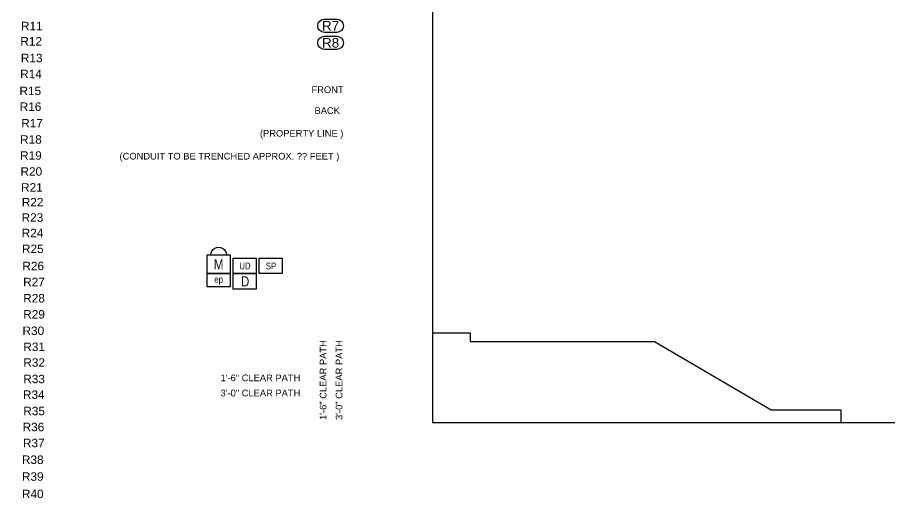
# Model space of a CAD drawing. Header units: feet. Extents: x -13431 to 15277, y 10370 to 29871.
# Drawn here: x 4610 to 5644, y 14530 to 15103 of the extents above; entities that cross this region are included whole.
import ezdxf
from ezdxf.enums import TextEntityAlignment as Align

# ---------------------------------------------------------------- set-up
doc = ezdxf.new("R2010")
doc.units = ezdxf.units.FT
doc.header["$MEASUREMENT"] = 0
doc.set_wipeout_variables(frame=1)
for name, color, linetype in [('E - MODULE', 7, 'Continuous'), ('N - ROOF NUMBERS', 7, 'Continuous'), ('Z - TITLEBLOCK TXT', 7, 'Continuous')]:
    doc.layers.add(name, color=color, linetype=linetype)
doc.layers.add('LOCKED (NO PRINT)', color=7, linetype='Continuous', plot=False)
doc.styles.add('PAPER SPACE TXT', font='technic_.ttf', dxfattribs={"height": 0.125})
doc.styles.add('TITLE BBLOCK TEXT', font='ARIALUNI.TTF')

# ---------------------------------------------------------------- blocks, each defined once
blk = doc.blocks.new('A$C45660E13')
at = {"color": 3}
blk.add_lwpolyline([(-0.1139, 0.013, -1), (-0.1139, 0.1455), (0.0089, 0.1455, -1), (0.0089, 0.013)], format="xyb", close=True, dxfattribs=at)
at = {"layer": 'Z - TITLEBLOCK TXT', "color": 7, "style": 'TITLE BBLOCK TEXT'}
blk.add_text('R7', height=0.09595, rotation=359.98856, dxfattribs=at).set_placement((-0.0525, 0.0792), align=Align.MIDDLE_CENTER)
blk = doc.blocks.new('A$C04943D0C')
at = {"color": 3}
blk.add_lwpolyline([(-0.0881, -0.0339, -1), (-0.0881, 0.0985), (0.0347, 0.0985, -1), (0.0347, -0.0339)], format="xyb", close=True, dxfattribs=at)
at = {"layer": 'Z - TITLEBLOCK TXT', "color": 7, "style": 'TITLE BBLOCK TEXT'}
blk.add_text('R8', height=0.09595, rotation=359.98856, dxfattribs=at).set_placement((-0.0267, 0.0323), align=Align.MIDDLE_CENTER)
blk = doc.blocks.new('ROOF21_ID')
at = {"color": 3}
blk.add_wipeout([(7.3, 7.9), (8.9, 7.7), (10.4, 7.2), (11.7, 6.5), (12.9, 5.5), (13.9, 4.3), (14.6, 2.9), (15, 1.3), (15.2, -0.2), (15, -1.8), (14.5, -3.3), (13.7, -4.6), (12.6, -5.8), (11.4, -6.7), (9.9, -7.4), (8.4, -7.8), (6.9, -7.9), (5.3, -7.9), (3.7, -7.9), (2.1, -7.9), (0.6, -7.9), (-1, -7.9), (-2.6, -7.9), (-4.2, -7.9), (-5.7, -7.9), (-7.3, -7.9), (-8.9, -7.7), (-10.4, -7.2), (-11.7, -6.5), (-12.9, -5.5), (-13.9, -4.3), (-14.6, -2.9), (-15, -1.3), (-15.2, 0.2), (-15, 1.8), (-14.5, 3.3), (-13.7, 4.6), (-12.6, 5.8), (-11.4, 6.7), (-9.9, 7.4), (-8.4, 7.8), (-6.9, 7.9), (-5.3, 7.9), (-3.7, 7.9), (-2.1, 7.9), (-0.6, 7.9), (1, 7.9), (2.6, 7.9), (4.2, 7.9), (5.7, 7.9)], dxfattribs=at)
at = {"layer": 'Z - TITLEBLOCK TXT', "color": 7, "style": 'TITLE BBLOCK TEXT'}
blk.add_text('R21', height=10.03, rotation=359.9886, dxfattribs=at).set_placement((0.1, 0), align=Align.MIDDLE_CENTER)
blk = doc.blocks.new('ROOF22_ID')
at = {"color": 3}
blk.add_wipeout([(7.3, 7.9), (8.9, 7.7), (10.4, 7.2), (11.7, 6.5), (12.9, 5.5), (13.9, 4.3), (14.6, 2.9), (15, 1.3), (15.2, -0.2), (15, -1.8), (14.5, -3.3), (13.7, -4.6), (12.6, -5.8), (11.4, -6.7), (9.9, -7.4), (8.4, -7.8), (6.9, -7.9), (5.3, -7.9), (3.7, -7.9), (2.1, -7.9), (0.6, -7.9), (-1, -7.9), (-2.6, -7.9), (-4.2, -7.9), (-5.7, -7.9), (-7.3, -7.9), (-8.9, -7.7), (-10.4, -7.2), (-11.7, -6.5), (-12.9, -5.5), (-13.9, -4.3), (-14.6, -2.9), (-15, -1.3), (-15.2, 0.2), (-15, 1.8), (-14.5, 3.3), (-13.7, 4.6), (-12.6, 5.8), (-11.4, 6.7), (-9.9, 7.4), (-8.4, 7.8), (-6.9, 7.9), (-5.3, 7.9), (-3.7, 7.9), (-2.1, 7.9), (-0.6, 7.9), (1, 7.9), (2.6, 7.9), (4.2, 7.9), (5.7, 7.9)], dxfattribs=at)
at = {"layer": 'Z - TITLEBLOCK TXT', "color": 7, "style": 'TITLE BBLOCK TEXT'}
blk.add_text('R22', height=10.03, rotation=359.9886, dxfattribs=at).set_placement((0.1, 0), align=Align.MIDDLE_CENTER)
blk = doc.blocks.new('ROOF23_ID')
at = {"color": 3}
blk.add_wipeout([(7.3, 7.9), (8.9, 7.7), (10.4, 7.2), (11.7, 6.5), (12.9, 5.5), (13.9, 4.3), (14.6, 2.9), (15, 1.3), (15.2, -0.2), (15, -1.8), (14.5, -3.3), (13.7, -4.6), (12.6, -5.8), (11.4, -6.7), (9.9, -7.4), (8.4, -7.8), (6.9, -7.9), (5.3, -7.9), (3.7, -7.9), (2.1, -7.9), (0.6, -7.9), (-1, -7.9), (-2.6, -7.9), (-4.2, -7.9), (-5.7, -7.9), (-7.3, -7.9), (-8.9, -7.7), (-10.4, -7.2), (-11.7, -6.5), (-12.9, -5.5), (-13.9, -4.3), (-14.6, -2.9), (-15, -1.3), (-15.2, 0.2), (-15, 1.8), (-14.5, 3.3), (-13.7, 4.6), (-12.6, 5.8), (-11.4, 6.7), (-9.9, 7.4), (-8.4, 7.8), (-6.9, 7.9), (-5.3, 7.9), (-3.7, 7.9), (-2.1, 7.9), (-0.6, 7.9), (1, 7.9), (2.6, 7.9), (4.2, 7.9), (5.7, 7.9)], dxfattribs=at)
at = {"layer": 'Z - TITLEBLOCK TXT', "color": 7, "style": 'TITLE BBLOCK TEXT'}
blk.add_text('R23', height=10.03, rotation=359.9886, dxfattribs=at).set_placement((0.1, 0), align=Align.MIDDLE_CENTER)
blk = doc.blocks.new('ROOF24_ID')
at = {"color": 3}
blk.add_wipeout([(7.3, 7.9), (8.9, 7.7), (10.4, 7.2), (11.7, 6.5), (12.9, 5.5), (13.9, 4.3), (14.6, 2.9), (15, 1.3), (15.2, -0.2), (15, -1.8), (14.5, -3.3), (13.7, -4.6), (12.6, -5.8), (11.4, -6.7), (9.9, -7.4), (8.4, -7.8), (6.9, -7.9), (5.3, -7.9), (3.7, -7.9), (2.1, -7.9), (0.6, -7.9), (-1, -7.9), (-2.6, -7.9), (-4.2, -7.9), (-5.7, -7.9), (-7.3, -7.9), (-8.9, -7.7), (-10.4, -7.2), (-11.7, -6.5), (-12.9, -5.5), (-13.9, -4.3), (-14.6, -2.9), (-15, -1.3), (-15.2, 0.2), (-15, 1.8), (-14.5, 3.3), (-13.7, 4.6), (-12.6, 5.8), (-11.4, 6.7), (-9.9, 7.4), (-8.4, 7.8), (-6.9, 7.9), (-5.3, 7.9), (-3.7, 7.9), (-2.1, 7.9), (-0.6, 7.9), (1, 7.9), (2.6, 7.9), (4.2, 7.9), (5.7, 7.9)], dxfattribs=at)
at = {"layer": 'Z - TITLEBLOCK TXT', "color": 7, "style": 'TITLE BBLOCK TEXT'}
blk.add_text('R24', height=10.03, rotation=359.9886, dxfattribs=at).set_placement((0.1, 0), align=Align.MIDDLE_CENTER)
blk = doc.blocks.new('ROOF25_ID')
at = {"color": 3}
blk.add_wipeout([(7.3, 7.9), (8.9, 7.7), (10.4, 7.2), (11.7, 6.5), (12.9, 5.5), (13.9, 4.3), (14.6, 2.9), (15, 1.3), (15.2, -0.2), (15, -1.8), (14.5, -3.3), (13.7, -4.6), (12.6, -5.8), (11.4, -6.7), (9.9, -7.4), (8.4, -7.8), (6.9, -7.9), (5.3, -7.9), (3.7, -7.9), (2.1, -7.9), (0.6, -7.9), (-1, -7.9), (-2.6, -7.9), (-4.2, -7.9), (-5.7, -7.9), (-7.3, -7.9), (-8.9, -7.7), (-10.4, -7.2), (-11.7, -6.5), (-12.9, -5.5), (-13.9, -4.3), (-14.6, -2.9), (-15, -1.3), (-15.2, 0.2), (-15, 1.8), (-14.5, 3.3), (-13.7, 4.6), (-12.6, 5.8), (-11.4, 6.7), (-9.9, 7.4), (-8.4, 7.8), (-6.9, 7.9), (-5.3, 7.9), (-3.7, 7.9), (-2.1, 7.9), (-0.6, 7.9), (1, 7.9), (2.6, 7.9), (4.2, 7.9), (5.7, 7.9)], dxfattribs=at)
at = {"layer": 'Z - TITLEBLOCK TXT', "color": 7, "style": 'TITLE BBLOCK TEXT'}
blk.add_text('R25', height=10.03, rotation=359.9886, dxfattribs=at).set_placement((0.1, 0), align=Align.MIDDLE_CENTER)
blk = doc.blocks.new('ROOF26_ID')
at = {"color": 3}
blk.add_wipeout([(7.3, 7.9), (8.9, 7.7), (10.4, 7.2), (11.7, 6.5), (12.9, 5.5), (13.9, 4.3), (14.6, 2.9), (15, 1.3), (15.2, -0.2), (15, -1.8), (14.5, -3.3), (13.7, -4.6), (12.6, -5.8), (11.4, -6.7), (9.9, -7.4), (8.4, -7.8), (6.9, -7.9), (5.3, -7.9), (3.7, -7.9), (2.1, -7.9), (0.6, -7.9), (-1, -7.9), (-2.6, -7.9), (-4.2, -7.9), (-5.7, -7.9), (-7.3, -7.9), (-8.9, -7.7), (-10.4, -7.2), (-11.7, -6.5), (-12.9, -5.5), (-13.9, -4.3), (-14.6, -2.9), (-15, -1.3), (-15.2, 0.2), (-15, 1.8), (-14.5, 3.3), (-13.7, 4.6), (-12.6, 5.8), (-11.4, 6.7), (-9.9, 7.4), (-8.4, 7.8), (-6.9, 7.9), (-5.3, 7.9), (-3.7, 7.9), (-2.1, 7.9), (-0.6, 7.9), (1, 7.9), (2.6, 7.9), (4.2, 7.9), (5.7, 7.9)], dxfattribs=at)
at = {"layer": 'Z - TITLEBLOCK TXT', "color": 7, "style": 'TITLE BBLOCK TEXT'}
blk.add_text('R26', height=10.03, rotation=359.9886, dxfattribs=at).set_placement((0.1, 0), align=Align.MIDDLE_CENTER)
blk = doc.blocks.new('ROOF27_ID')
at = {"color": 3}
blk.add_wipeout([(7.3, 7.9), (8.9, 7.7), (10.4, 7.2), (11.7, 6.5), (12.9, 5.5), (13.9, 4.3), (14.6, 2.9), (15, 1.3), (15.2, -0.2), (15, -1.8), (14.5, -3.3), (13.7, -4.6), (12.6, -5.8), (11.4, -6.7), (9.9, -7.4), (8.4, -7.8), (6.9, -7.9), (5.3, -7.9), (3.7, -7.9), (2.1, -7.9), (0.6, -7.9), (-1, -7.9), (-2.6, -7.9), (-4.2, -7.9), (-5.7, -7.9), (-7.3, -7.9), (-8.9, -7.7), (-10.4, -7.2), (-11.7, -6.5), (-12.9, -5.5), (-13.9, -4.3), (-14.6, -2.9), (-15, -1.3), (-15.2, 0.2), (-15, 1.8), (-14.5, 3.3), (-13.7, 4.6), (-12.6, 5.8), (-11.4, 6.7), (-9.9, 7.4), (-8.4, 7.8), (-6.9, 7.9), (-5.3, 7.9), (-3.7, 7.9), (-2.1, 7.9), (-0.6, 7.9), (1, 7.9), (2.6, 7.9), (4.2, 7.9), (5.7, 7.9)], dxfattribs=at)
at = {"layer": 'Z - TITLEBLOCK TXT', "color": 7, "style": 'TITLE BBLOCK TEXT'}
blk.add_text('R27', height=10.03, rotation=359.9886, dxfattribs=at).set_placement((0.1, 0), align=Align.MIDDLE_CENTER)
blk = doc.blocks.new('ROOF28_ID')
at = {"color": 3}
blk.add_wipeout([(7.3, 7.9), (8.9, 7.7), (10.4, 7.2), (11.7, 6.5), (12.9, 5.5), (13.9, 4.3), (14.6, 2.9), (15, 1.3), (15.2, -0.2), (15, -1.8), (14.5, -3.3), (13.7, -4.6), (12.6, -5.8), (11.4, -6.7), (9.9, -7.4), (8.4, -7.8), (6.9, -7.9), (5.3, -7.9), (3.7, -7.9), (2.1, -7.9), (0.6, -7.9), (-1, -7.9), (-2.6, -7.9), (-4.2, -7.9), (-5.7, -7.9), (-7.3, -7.9), (-8.9, -7.7), (-10.4, -7.2), (-11.7, -6.5), (-12.9, -5.5), (-13.9, -4.3), (-14.6, -2.9), (-15, -1.3), (-15.2, 0.2), (-15, 1.8), (-14.5, 3.3), (-13.7, 4.6), (-12.6, 5.8), (-11.4, 6.7), (-9.9, 7.4), (-8.4, 7.8), (-6.9, 7.9), (-5.3, 7.9), (-3.7, 7.9), (-2.1, 7.9), (-0.6, 7.9), (1, 7.9), (2.6, 7.9), (4.2, 7.9), (5.7, 7.9)], dxfattribs=at)
at = {"layer": 'Z - TITLEBLOCK TXT', "color": 7, "style": 'TITLE BBLOCK TEXT'}
blk.add_text('R28', height=10.03, rotation=359.9886, dxfattribs=at).set_placement((0.1, 0), align=Align.MIDDLE_CENTER)
blk = doc.blocks.new('ROOF29_ID')
at = {"color": 3}
blk.add_wipeout([(7.3, 7.9), (8.9, 7.7), (10.4, 7.2), (11.7, 6.5), (12.9, 5.5), (13.9, 4.3), (14.6, 2.9), (15, 1.3), (15.2, -0.2), (15, -1.8), (14.5, -3.3), (13.7, -4.6), (12.6, -5.8), (11.4, -6.7), (9.9, -7.4), (8.4, -7.8), (6.9, -7.9), (5.3, -7.9), (3.7, -7.9), (2.1, -7.9), (0.6, -7.9), (-1, -7.9), (-2.6, -7.9), (-4.2, -7.9), (-5.7, -7.9), (-7.3, -7.9), (-8.9, -7.7), (-10.4, -7.2), (-11.7, -6.5), (-12.9, -5.5), (-13.9, -4.3), (-14.6, -2.9), (-15, -1.3), (-15.2, 0.2), (-15, 1.8), (-14.5, 3.3), (-13.7, 4.6), (-12.6, 5.8), (-11.4, 6.7), (-9.9, 7.4), (-8.4, 7.8), (-6.9, 7.9), (-5.3, 7.9), (-3.7, 7.9), (-2.1, 7.9), (-0.6, 7.9), (1, 7.9), (2.6, 7.9), (4.2, 7.9), (5.7, 7.9)], dxfattribs=at)
at = {"layer": 'Z - TITLEBLOCK TXT', "color": 7, "style": 'TITLE BBLOCK TEXT'}
blk.add_text('R29', height=10.03, rotation=359.9886, dxfattribs=at).set_placement((0.1, 0), align=Align.MIDDLE_CENTER)
blk = doc.blocks.new('ROOF30_ID')
at = {"color": 3}
blk.add_wipeout([(7.3, 7.9), (8.9, 7.7), (10.4, 7.2), (11.7, 6.5), (12.9, 5.5), (13.9, 4.3), (14.6, 2.9), (15, 1.3), (15.2, -0.2), (15, -1.8), (14.5, -3.3), (13.7, -4.6), (12.6, -5.8), (11.4, -6.7), (9.9, -7.4), (8.4, -7.8), (6.9, -7.9), (5.3, -7.9), (3.7, -7.9), (2.1, -7.9), (0.6, -7.9), (-1, -7.9), (-2.6, -7.9), (-4.2, -7.9), (-5.7, -7.9), (-7.3, -7.9), (-8.9, -7.7), (-10.4, -7.2), (-11.7, -6.5), (-12.9, -5.5), (-13.9, -4.3), (-14.6, -2.9), (-15, -1.3), (-15.2, 0.2), (-15, 1.8), (-14.5, 3.3), (-13.7, 4.6), (-12.6, 5.8), (-11.4, 6.7), (-9.9, 7.4), (-8.4, 7.8), (-6.9, 7.9), (-5.3, 7.9), (-3.7, 7.9), (-2.1, 7.9), (-0.6, 7.9), (1, 7.9), (2.6, 7.9), (4.2, 7.9), (5.7, 7.9)], dxfattribs=at)
at = {"layer": 'Z - TITLEBLOCK TXT', "color": 7, "style": 'TITLE BBLOCK TEXT'}
blk.add_text('R30', height=10.03, rotation=359.9886, dxfattribs=at).set_placement((0.1, 0), align=Align.MIDDLE_CENTER)
blk = doc.blocks.new('ROOF31_ID')
at = {"color": 3}
blk.add_wipeout([(7.3, 7.9), (8.9, 7.7), (10.4, 7.2), (11.7, 6.5), (12.9, 5.5), (13.9, 4.3), (14.6, 2.9), (15, 1.3), (15.2, -0.2), (15, -1.8), (14.5, -3.3), (13.7, -4.6), (12.6, -5.8), (11.4, -6.7), (9.9, -7.4), (8.4, -7.8), (6.9, -7.9), (5.3, -7.9), (3.7, -7.9), (2.1, -7.9), (0.6, -7.9), (-1, -7.9), (-2.6, -7.9), (-4.2, -7.9), (-5.7, -7.9), (-7.3, -7.9), (-8.9, -7.7), (-10.4, -7.2), (-11.7, -6.5), (-12.9, -5.5), (-13.9, -4.3), (-14.6, -2.9), (-15, -1.3), (-15.2, 0.2), (-15, 1.8), (-14.5, 3.3), (-13.7, 4.6), (-12.6, 5.8), (-11.4, 6.7), (-9.9, 7.4), (-8.4, 7.8), (-6.9, 7.9), (-5.3, 7.9), (-3.7, 7.9), (-2.1, 7.9), (-0.6, 7.9), (1, 7.9), (2.6, 7.9), (4.2, 7.9), (5.7, 7.9)], dxfattribs=at)
at = {"layer": 'Z - TITLEBLOCK TXT', "color": 7, "style": 'TITLE BBLOCK TEXT'}
blk.add_text('R31', height=10.03, rotation=359.9886, dxfattribs=at).set_placement((0.1, 0), align=Align.MIDDLE_CENTER)
blk = doc.blocks.new('ROOF32_ID')
at = {"color": 3}
blk.add_wipeout([(7.3, 7.9), (8.9, 7.7), (10.4, 7.2), (11.7, 6.5), (12.9, 5.5), (13.9, 4.3), (14.6, 2.9), (15, 1.3), (15.2, -0.2), (15, -1.8), (14.5, -3.3), (13.7, -4.6), (12.6, -5.8), (11.4, -6.7), (9.9, -7.4), (8.4, -7.8), (6.9, -7.9), (5.3, -7.9), (3.7, -7.9), (2.1, -7.9), (0.6, -7.9), (-1, -7.9), (-2.6, -7.9), (-4.2, -7.9), (-5.7, -7.9), (-7.3, -7.9), (-8.9, -7.7), (-10.4, -7.2), (-11.7, -6.5), (-12.9, -5.5), (-13.9, -4.3), (-14.6, -2.9), (-15, -1.3), (-15.2, 0.2), (-15, 1.8), (-14.5, 3.3), (-13.7, 4.6), (-12.6, 5.8), (-11.4, 6.7), (-9.9, 7.4), (-8.4, 7.8), (-6.9, 7.9), (-5.3, 7.9), (-3.7, 7.9), (-2.1, 7.9), (-0.6, 7.9), (1, 7.9), (2.6, 7.9), (4.2, 7.9), (5.7, 7.9)], dxfattribs=at)
at = {"layer": 'Z - TITLEBLOCK TXT', "color": 7, "style": 'TITLE BBLOCK TEXT'}
blk.add_text('R32', height=10.03, rotation=359.9886, dxfattribs=at).set_placement((0.1, 0), align=Align.MIDDLE_CENTER)
blk = doc.blocks.new('ROOF33_ID')
at = {"color": 3}
blk.add_wipeout([(7.3, 7.9), (8.9, 7.7), (10.4, 7.2), (11.7, 6.5), (12.9, 5.5), (13.9, 4.3), (14.6, 2.9), (15, 1.3), (15.2, -0.2), (15, -1.8), (14.5, -3.3), (13.7, -4.6), (12.6, -5.8), (11.4, -6.7), (9.9, -7.4), (8.4, -7.8), (6.9, -7.9), (5.3, -7.9), (3.7, -7.9), (2.1, -7.9), (0.6, -7.9), (-1, -7.9), (-2.6, -7.9), (-4.2, -7.9), (-5.7, -7.9), (-7.3, -7.9), (-8.9, -7.7), (-10.4, -7.2), (-11.7, -6.5), (-12.9, -5.5), (-13.9, -4.3), (-14.6, -2.9), (-15, -1.3), (-15.2, 0.2), (-15, 1.8), (-14.5, 3.3), (-13.7, 4.6), (-12.6, 5.8), (-11.4, 6.7), (-9.9, 7.4), (-8.4, 7.8), (-6.9, 7.9), (-5.3, 7.9), (-3.7, 7.9), (-2.1, 7.9), (-0.6, 7.9), (1, 7.9), (2.6, 7.9), (4.2, 7.9), (5.7, 7.9)], dxfattribs=at)
at = {"layer": 'Z - TITLEBLOCK TXT', "color": 7, "style": 'TITLE BBLOCK TEXT'}
blk.add_text('R33', height=10.03, rotation=359.9886, dxfattribs=at).set_placement((0.1, 0), align=Align.MIDDLE_CENTER)
blk = doc.blocks.new('ROOF34_ID')
at = {"color": 3}
blk.add_wipeout([(7.3, 7.9), (8.9, 7.7), (10.4, 7.2), (11.7, 6.5), (12.9, 5.5), (13.9, 4.3), (14.6, 2.9), (15, 1.3), (15.2, -0.2), (15, -1.8), (14.5, -3.3), (13.7, -4.6), (12.6, -5.8), (11.4, -6.7), (9.9, -7.4), (8.4, -7.8), (6.9, -7.9), (5.3, -7.9), (3.7, -7.9), (2.1, -7.9), (0.6, -7.9), (-1, -7.9), (-2.6, -7.9), (-4.2, -7.9), (-5.7, -7.9), (-7.3, -7.9), (-8.9, -7.7), (-10.4, -7.2), (-11.7, -6.5), (-12.9, -5.5), (-13.9, -4.3), (-14.6, -2.9), (-15, -1.3), (-15.2, 0.2), (-15, 1.8), (-14.5, 3.3), (-13.7, 4.6), (-12.6, 5.8), (-11.4, 6.7), (-9.9, 7.4), (-8.4, 7.8), (-6.9, 7.9), (-5.3, 7.9), (-3.7, 7.9), (-2.1, 7.9), (-0.6, 7.9), (1, 7.9), (2.6, 7.9), (4.2, 7.9), (5.7, 7.9)], dxfattribs=at)
at = {"layer": 'Z - TITLEBLOCK TXT', "color": 7, "style": 'TITLE BBLOCK TEXT'}
blk.add_text('R34', height=10.03, rotation=359.9886, dxfattribs=at).set_placement((0.1, 0), align=Align.MIDDLE_CENTER)
blk = doc.blocks.new('ROOF35_ID')
at = {"color": 3}
blk.add_wipeout([(7.3, 7.9), (8.9, 7.7), (10.4, 7.2), (11.7, 6.5), (12.9, 5.5), (13.9, 4.3), (14.6, 2.9), (15, 1.3), (15.2, -0.2), (15, -1.8), (14.5, -3.3), (13.7, -4.6), (12.6, -5.8), (11.4, -6.7), (9.9, -7.4), (8.4, -7.8), (6.9, -7.9), (5.3, -7.9), (3.7, -7.9), (2.1, -7.9), (0.6, -7.9), (-1, -7.9), (-2.6, -7.9), (-4.2, -7.9), (-5.7, -7.9), (-7.3, -7.9), (-8.9, -7.7), (-10.4, -7.2), (-11.7, -6.5), (-12.9, -5.5), (-13.9, -4.3), (-14.6, -2.9), (-15, -1.3), (-15.2, 0.2), (-15, 1.8), (-14.5, 3.3), (-13.7, 4.6), (-12.6, 5.8), (-11.4, 6.7), (-9.9, 7.4), (-8.4, 7.8), (-6.9, 7.9), (-5.3, 7.9), (-3.7, 7.9), (-2.1, 7.9), (-0.6, 7.9), (1, 7.9), (2.6, 7.9), (4.2, 7.9), (5.7, 7.9)], dxfattribs=at)
at = {"layer": 'Z - TITLEBLOCK TXT', "color": 7, "style": 'TITLE BBLOCK TEXT'}
blk.add_text('R35', height=10.03, rotation=359.9886, dxfattribs=at).set_placement((0.1, 0), align=Align.MIDDLE_CENTER)
blk = doc.blocks.new('ROOF36_ID')
at = {"color": 3}
blk.add_wipeout([(7.3, 7.9), (8.9, 7.7), (10.4, 7.2), (11.7, 6.5), (12.9, 5.5), (13.9, 4.3), (14.6, 2.9), (15, 1.3), (15.2, -0.2), (15, -1.8), (14.5, -3.3), (13.7, -4.6), (12.6, -5.8), (11.4, -6.7), (9.9, -7.4), (8.4, -7.8), (6.9, -7.9), (5.3, -7.9), (3.7, -7.9), (2.1, -7.9), (0.6, -7.9), (-1, -7.9), (-2.6, -7.9), (-4.2, -7.9), (-5.7, -7.9), (-7.3, -7.9), (-8.9, -7.7), (-10.4, -7.2), (-11.7, -6.5), (-12.9, -5.5), (-13.9, -4.3), (-14.6, -2.9), (-15, -1.3), (-15.2, 0.2), (-15, 1.8), (-14.5, 3.3), (-13.7, 4.6), (-12.6, 5.8), (-11.4, 6.7), (-9.9, 7.4), (-8.4, 7.8), (-6.9, 7.9), (-5.3, 7.9), (-3.7, 7.9), (-2.1, 7.9), (-0.6, 7.9), (1, 7.9), (2.6, 7.9), (4.2, 7.9), (5.7, 7.9)], dxfattribs=at)
at = {"layer": 'Z - TITLEBLOCK TXT', "color": 7, "style": 'TITLE BBLOCK TEXT'}
blk.add_text('R36', height=10.03, rotation=359.9886, dxfattribs=at).set_placement((0.1, 0), align=Align.MIDDLE_CENTER)
blk = doc.blocks.new('ROOF37_ID')
at = {"color": 3}
blk.add_wipeout([(7.3, 7.9), (8.9, 7.7), (10.4, 7.2), (11.7, 6.5), (12.9, 5.5), (13.9, 4.3), (14.6, 2.9), (15, 1.3), (15.2, -0.2), (15, -1.8), (14.5, -3.3), (13.7, -4.6), (12.6, -5.8), (11.4, -6.7), (9.9, -7.4), (8.4, -7.8), (6.9, -7.9), (5.3, -7.9), (3.7, -7.9), (2.1, -7.9), (0.6, -7.9), (-1, -7.9), (-2.6, -7.9), (-4.2, -7.9), (-5.7, -7.9), (-7.3, -7.9), (-8.9, -7.7), (-10.4, -7.2), (-11.7, -6.5), (-12.9, -5.5), (-13.9, -4.3), (-14.6, -2.9), (-15, -1.3), (-15.2, 0.2), (-15, 1.8), (-14.5, 3.3), (-13.7, 4.6), (-12.6, 5.8), (-11.4, 6.7), (-9.9, 7.4), (-8.4, 7.8), (-6.9, 7.9), (-5.3, 7.9), (-3.7, 7.9), (-2.1, 7.9), (-0.6, 7.9), (1, 7.9), (2.6, 7.9), (4.2, 7.9), (5.7, 7.9)], dxfattribs=at)
at = {"layer": 'Z - TITLEBLOCK TXT', "color": 7, "style": 'TITLE BBLOCK TEXT'}
blk.add_text('R37', height=10.03, rotation=359.9886, dxfattribs=at).set_placement((0.1, 0), align=Align.MIDDLE_CENTER)
blk = doc.blocks.new('ROOF38_ID')
at = {"color": 3}
blk.add_wipeout([(7.3, 7.9), (8.9, 7.7), (10.4, 7.2), (11.7, 6.5), (12.9, 5.5), (13.9, 4.3), (14.6, 2.9), (15, 1.3), (15.2, -0.2), (15, -1.8), (14.5, -3.3), (13.7, -4.6), (12.6, -5.8), (11.4, -6.7), (9.9, -7.4), (8.4, -7.8), (6.9, -7.9), (5.3, -7.9), (3.7, -7.9), (2.1, -7.9), (0.6, -7.9), (-1, -7.9), (-2.6, -7.9), (-4.2, -7.9), (-5.7, -7.9), (-7.3, -7.9), (-8.9, -7.7), (-10.4, -7.2), (-11.7, -6.5), (-12.9, -5.5), (-13.9, -4.3), (-14.6, -2.9), (-15, -1.3), (-15.2, 0.2), (-15, 1.8), (-14.5, 3.3), (-13.7, 4.6), (-12.6, 5.8), (-11.4, 6.7), (-9.9, 7.4), (-8.4, 7.8), (-6.9, 7.9), (-5.3, 7.9), (-3.7, 7.9), (-2.1, 7.9), (-0.6, 7.9), (1, 7.9), (2.6, 7.9), (4.2, 7.9), (5.7, 7.9)], dxfattribs=at)
at = {"layer": 'Z - TITLEBLOCK TXT', "color": 7, "style": 'TITLE BBLOCK TEXT'}
blk.add_text('R38', height=10.03, rotation=359.9886, dxfattribs=at).set_placement((0.1, 0), align=Align.MIDDLE_CENTER)
blk = doc.blocks.new('ROOF39_ID')
at = {"color": 3}
blk.add_wipeout([(7.3, 7.9), (8.9, 7.7), (10.4, 7.2), (11.7, 6.5), (12.9, 5.5), (13.9, 4.3), (14.6, 2.9), (15, 1.3), (15.2, -0.2), (15, -1.8), (14.5, -3.3), (13.7, -4.6), (12.6, -5.8), (11.4, -6.7), (9.9, -7.4), (8.4, -7.8), (6.9, -7.9), (5.3, -7.9), (3.7, -7.9), (2.1, -7.9), (0.6, -7.9), (-1, -7.9), (-2.6, -7.9), (-4.2, -7.9), (-5.7, -7.9), (-7.3, -7.9), (-8.9, -7.7), (-10.4, -7.2), (-11.7, -6.5), (-12.9, -5.5), (-13.9, -4.3), (-14.6, -2.9), (-15, -1.3), (-15.2, 0.2), (-15, 1.8), (-14.5, 3.3), (-13.7, 4.6), (-12.6, 5.8), (-11.4, 6.7), (-9.9, 7.4), (-8.4, 7.8), (-6.9, 7.9), (-5.3, 7.9), (-3.7, 7.9), (-2.1, 7.9), (-0.6, 7.9), (1, 7.9), (2.6, 7.9), (4.2, 7.9), (5.7, 7.9)], dxfattribs=at)
at = {"layer": 'Z - TITLEBLOCK TXT', "color": 7, "style": 'TITLE BBLOCK TEXT'}
blk.add_text('R39', height=10.03, rotation=359.9886, dxfattribs=at).set_placement((0.1, 0), align=Align.MIDDLE_CENTER)
blk = doc.blocks.new('ROOF40_ID')
at = {"color": 3}
blk.add_wipeout([(7.3, 7.9), (8.9, 7.7), (10.4, 7.2), (11.7, 6.5), (12.9, 5.5), (13.9, 4.3), (14.6, 2.9), (15, 1.3), (15.2, -0.2), (15, -1.8), (14.5, -3.3), (13.7, -4.6), (12.6, -5.8), (11.4, -6.7), (9.9, -7.4), (8.4, -7.8), (6.9, -7.9), (5.3, -7.9), (3.7, -7.9), (2.1, -7.9), (0.6, -7.9), (-1, -7.9), (-2.6, -7.9), (-4.2, -7.9), (-5.7, -7.9), (-7.3, -7.9), (-8.9, -7.7), (-10.4, -7.2), (-11.7, -6.5), (-12.9, -5.5), (-13.9, -4.3), (-14.6, -2.9), (-15, -1.3), (-15.2, 0.2), (-15, 1.8), (-14.5, 3.3), (-13.7, 4.6), (-12.6, 5.8), (-11.4, 6.7), (-9.9, 7.4), (-8.4, 7.8), (-6.9, 7.9), (-5.3, 7.9), (-3.7, 7.9), (-2.1, 7.9), (-0.6, 7.9), (1, 7.9), (2.6, 7.9), (4.2, 7.9), (5.7, 7.9)], dxfattribs=at)
at = {"layer": 'Z - TITLEBLOCK TXT', "color": 7, "style": 'TITLE BBLOCK TEXT'}
blk.add_text('R40', height=10.03, rotation=359.9886, dxfattribs=at).set_placement((0.1, 0), align=Align.MIDDLE_CENTER)
blk = doc.blocks.new('ROOF11_ID')
at = {"color": 3}
blk.add_wipeout([(7.5, 8.1), (9.1, 7.9), (10.6, 7.4), (12, 6.7), (13.2, 5.7), (14.1, 4.4), (14.9, 3), (15.3, 1.5), (15.4, 0), (15.2, -1.6), (14.7, -3.1), (13.9, -4.4), (12.8, -5.6), (11.6, -6.5), (10.2, -7.2), (8.7, -7.6), (7.1, -7.7), (5.5, -7.7), (3.9, -7.7), (2.4, -7.7), (0.8, -7.7), (-0.8, -7.7), (-2.3, -7.7), (-3.9, -7.7), (-5.5, -7.7), (-7.1, -7.7), (-8.6, -7.5), (-10.1, -7.1), (-11.5, -6.3), (-12.7, -5.3), (-13.7, -4.1), (-14.4, -2.7), (-14.8, -1.2), (-14.9, 0.4), (-14.7, 2), (-14.2, 3.5), (-13.4, 4.8), (-12.4, 6), (-11.1, 6.9), (-9.7, 7.6), (-8.2, 8), (-6.6, 8.1), (-5.1, 8.1), (-3.5, 8.1), (-1.9, 8.1), (-0.3, 8.1), (1.2, 8.1), (2.8, 8.1), (4.4, 8.1), (6, 8.1)], dxfattribs=at)
at = {"layer": 'Z - TITLEBLOCK TXT', "color": 7, "style": 'TITLE BBLOCK TEXT'}
blk.add_text('R11', height=10.03, rotation=359.9886, dxfattribs=at).set_placement((0.3, 0.2), align=Align.MIDDLE_CENTER)
blk = doc.blocks.new('ROOF12_ID')
at = {"color": 3}
blk.add_wipeout([(7.5, 7.9), (9.1, 7.7), (10.6, 7.2), (12, 6.5), (13.2, 5.5), (14.1, 4.3), (14.9, 2.9), (15.3, 1.3), (15.4, -0.2), (15.2, -1.8), (14.7, -3.3), (13.9, -4.6), (12.8, -5.8), (11.6, -6.7), (10.2, -7.4), (8.7, -7.8), (7.1, -7.9), (5.5, -7.9), (3.9, -7.9), (2.4, -7.9), (0.8, -7.9), (-0.8, -7.9), (-2.3, -7.9), (-3.9, -7.9), (-5.5, -7.9), (-7.1, -7.9), (-8.6, -7.7), (-10.1, -7.2), (-11.5, -6.5), (-12.7, -5.5), (-13.7, -4.3), (-14.4, -2.9), (-14.8, -1.3), (-14.9, 0.2), (-14.7, 1.8), (-14.2, 3.3), (-13.4, 4.6), (-12.4, 5.8), (-11.1, 6.7), (-9.7, 7.4), (-8.2, 7.8), (-6.6, 7.9), (-5.1, 7.9), (-3.5, 7.9), (-1.9, 7.9), (-0.3, 7.9), (1.2, 7.9), (2.8, 7.9), (4.4, 7.9), (6, 7.9)], dxfattribs=at)
at = {"layer": 'Z - TITLEBLOCK TXT', "color": 7, "style": 'TITLE BBLOCK TEXT'}
blk.add_text('R12', height=10.03, rotation=359.9886, dxfattribs=at).set_placement((0.3, 0), align=Align.MIDDLE_CENTER)
blk = doc.blocks.new('ROOF13_ID')
at = {"color": 3}
blk.add_wipeout([(7.3, 7.9), (8.9, 7.7), (10.4, 7.2), (11.7, 6.5), (12.9, 5.5), (13.9, 4.3), (14.6, 2.9), (15, 1.3), (15.2, -0.2), (15, -1.8), (14.5, -3.3), (13.7, -4.6), (12.6, -5.8), (11.4, -6.7), (9.9, -7.4), (8.4, -7.8), (6.9, -7.9), (5.3, -7.9), (3.7, -7.9), (2.1, -7.9), (0.6, -7.9), (-1, -7.9), (-2.6, -7.9), (-4.2, -7.9), (-5.7, -7.9), (-7.3, -7.9), (-8.9, -7.7), (-10.4, -7.2), (-11.7, -6.5), (-12.9, -5.5), (-13.9, -4.3), (-14.6, -2.9), (-15, -1.3), (-15.2, 0.2), (-15, 1.8), (-14.5, 3.3), (-13.7, 4.6), (-12.6, 5.8), (-11.4, 6.7), (-9.9, 7.4), (-8.4, 7.8), (-6.9, 7.9), (-5.3, 7.9), (-3.7, 7.9), (-2.1, 7.9), (-0.6, 7.9), (1, 7.9), (2.6, 7.9), (4.2, 7.9), (5.7, 7.9)], dxfattribs=at)
at = {"layer": 'Z - TITLEBLOCK TXT', "color": 7, "style": 'TITLE BBLOCK TEXT'}
blk.add_text('R13', height=10.03, rotation=359.9886, dxfattribs=at).set_placement((0.1, 0), align=Align.MIDDLE_CENTER)
blk = doc.blocks.new('ROOF14_ID')
at = {"color": 3}
blk.add_wipeout([(7.3, 7.9), (8.9, 7.7), (10.4, 7.2), (11.7, 6.5), (12.9, 5.5), (13.9, 4.3), (14.6, 2.9), (15, 1.3), (15.2, -0.2), (15, -1.8), (14.5, -3.3), (13.7, -4.6), (12.6, -5.8), (11.4, -6.7), (9.9, -7.4), (8.4, -7.8), (6.9, -7.9), (5.3, -7.9), (3.7, -7.9), (2.1, -7.9), (0.6, -7.9), (-1, -7.9), (-2.6, -7.9), (-4.2, -7.9), (-5.7, -7.9), (-7.3, -7.9), (-8.9, -7.7), (-10.4, -7.2), (-11.7, -6.5), (-12.9, -5.5), (-13.9, -4.3), (-14.6, -2.9), (-15, -1.3), (-15.2, 0.2), (-15, 1.8), (-14.5, 3.3), (-13.7, 4.6), (-12.6, 5.8), (-11.4, 6.7), (-9.9, 7.4), (-8.4, 7.8), (-6.9, 7.9), (-5.3, 7.9), (-3.7, 7.9), (-2.1, 7.9), (-0.6, 7.9), (1, 7.9), (2.6, 7.9), (4.2, 7.9), (5.7, 7.9)], dxfattribs=at)
at = {"layer": 'Z - TITLEBLOCK TXT', "color": 7, "style": 'TITLE BBLOCK TEXT'}
blk.add_text('R14', height=10.03, rotation=359.9886, dxfattribs=at).set_placement((0.1, 0), align=Align.MIDDLE_CENTER)
blk = doc.blocks.new('ROOF15_ID')
at = {"color": 3}
blk.add_wipeout([(7.3, 7.9), (8.9, 7.7), (10.4, 7.2), (11.7, 6.5), (12.9, 5.5), (13.9, 4.3), (14.6, 2.9), (15, 1.3), (15.2, -0.2), (15, -1.8), (14.5, -3.3), (13.7, -4.6), (12.6, -5.8), (11.4, -6.7), (9.9, -7.4), (8.4, -7.8), (6.9, -7.9), (5.3, -7.9), (3.7, -7.9), (2.1, -7.9), (0.6, -7.9), (-1, -7.9), (-2.6, -7.9), (-4.2, -7.9), (-5.7, -7.9), (-7.3, -7.9), (-8.9, -7.7), (-10.4, -7.2), (-11.7, -6.5), (-12.9, -5.5), (-13.9, -4.3), (-14.6, -2.9), (-15, -1.3), (-15.2, 0.2), (-15, 1.8), (-14.5, 3.3), (-13.7, 4.6), (-12.6, 5.8), (-11.4, 6.7), (-9.9, 7.4), (-8.4, 7.8), (-6.9, 7.9), (-5.3, 7.9), (-3.7, 7.9), (-2.1, 7.9), (-0.6, 7.9), (1, 7.9), (2.6, 7.9), (4.2, 7.9), (5.7, 7.9)], dxfattribs=at)
at = {"layer": 'Z - TITLEBLOCK TXT', "color": 7, "style": 'TITLE BBLOCK TEXT'}
blk.add_text('R15', height=10.03, rotation=359.9886, dxfattribs=at).set_placement((0.1, 0), align=Align.MIDDLE_CENTER)
blk = doc.blocks.new('ROOF16_ID')
at = {"color": 3}
blk.add_wipeout([(7.3, 7.9), (8.9, 7.7), (10.4, 7.2), (11.7, 6.5), (12.9, 5.5), (13.9, 4.3), (14.6, 2.9), (15, 1.3), (15.2, -0.2), (15, -1.8), (14.5, -3.3), (13.7, -4.6), (12.6, -5.8), (11.4, -6.7), (9.9, -7.4), (8.4, -7.8), (6.9, -7.9), (5.3, -7.9), (3.7, -7.9), (2.1, -7.9), (0.6, -7.9), (-1, -7.9), (-2.6, -7.9), (-4.2, -7.9), (-5.7, -7.9), (-7.3, -7.9), (-8.9, -7.7), (-10.4, -7.2), (-11.7, -6.5), (-12.9, -5.5), (-13.9, -4.3), (-14.6, -2.9), (-15, -1.3), (-15.2, 0.2), (-15, 1.8), (-14.5, 3.3), (-13.7, 4.6), (-12.6, 5.8), (-11.4, 6.7), (-9.9, 7.4), (-8.4, 7.8), (-6.9, 7.9), (-5.3, 7.9), (-3.7, 7.9), (-2.1, 7.9), (-0.6, 7.9), (1, 7.9), (2.6, 7.9), (4.2, 7.9), (5.7, 7.9)], dxfattribs=at)
at = {"layer": 'Z - TITLEBLOCK TXT', "color": 7, "style": 'TITLE BBLOCK TEXT'}
blk.add_text('R16', height=10.03, rotation=359.9886, dxfattribs=at).set_placement((0.1, 0), align=Align.MIDDLE_CENTER)
blk = doc.blocks.new('ROOF17_ID')
at = {"color": 3}
blk.add_wipeout([(7.3, 7.9), (8.9, 7.7), (10.4, 7.2), (11.7, 6.5), (12.9, 5.5), (13.9, 4.3), (14.6, 2.9), (15, 1.3), (15.2, -0.2), (15, -1.8), (14.5, -3.3), (13.7, -4.6), (12.6, -5.8), (11.4, -6.7), (9.9, -7.4), (8.4, -7.8), (6.9, -7.9), (5.3, -7.9), (3.7, -7.9), (2.1, -7.9), (0.6, -7.9), (-1, -7.9), (-2.6, -7.9), (-4.2, -7.9), (-5.7, -7.9), (-7.3, -7.9), (-8.9, -7.7), (-10.4, -7.2), (-11.7, -6.5), (-12.9, -5.5), (-13.9, -4.3), (-14.6, -2.9), (-15, -1.3), (-15.2, 0.2), (-15, 1.8), (-14.5, 3.3), (-13.7, 4.6), (-12.6, 5.8), (-11.4, 6.7), (-9.9, 7.4), (-8.4, 7.8), (-6.9, 7.9), (-5.3, 7.9), (-3.7, 7.9), (-2.1, 7.9), (-0.6, 7.9), (1, 7.9), (2.6, 7.9), (4.2, 7.9), (5.7, 7.9)], dxfattribs=at)
at = {"layer": 'Z - TITLEBLOCK TXT', "color": 7, "style": 'TITLE BBLOCK TEXT'}
blk.add_text('R17', height=10.03, rotation=359.9886, dxfattribs=at).set_placement((0.1, 0), align=Align.MIDDLE_CENTER)
blk = doc.blocks.new('ROOF18_ID')
at = {"color": 3}
blk.add_wipeout([(7.3, 7.9), (8.9, 7.7), (10.4, 7.2), (11.7, 6.5), (12.9, 5.5), (13.9, 4.3), (14.6, 2.9), (15, 1.3), (15.2, -0.2), (15, -1.8), (14.5, -3.3), (13.7, -4.6), (12.6, -5.8), (11.4, -6.7), (9.9, -7.4), (8.4, -7.8), (6.9, -7.9), (5.3, -7.9), (3.7, -7.9), (2.1, -7.9), (0.6, -7.9), (-1, -7.9), (-2.6, -7.9), (-4.2, -7.9), (-5.7, -7.9), (-7.3, -7.9), (-8.9, -7.7), (-10.4, -7.2), (-11.7, -6.5), (-12.9, -5.5), (-13.9, -4.3), (-14.6, -2.9), (-15, -1.3), (-15.2, 0.2), (-15, 1.8), (-14.5, 3.3), (-13.7, 4.6), (-12.6, 5.8), (-11.4, 6.7), (-9.9, 7.4), (-8.4, 7.8), (-6.9, 7.9), (-5.3, 7.9), (-3.7, 7.9), (-2.1, 7.9), (-0.6, 7.9), (1, 7.9), (2.6, 7.9), (4.2, 7.9), (5.7, 7.9)], dxfattribs=at)
at = {"layer": 'Z - TITLEBLOCK TXT', "color": 7, "style": 'TITLE BBLOCK TEXT'}
blk.add_text('R18', height=10.03, rotation=359.9886, dxfattribs=at).set_placement((0.1, 0), align=Align.MIDDLE_CENTER)
blk = doc.blocks.new('ROOF19_ID')
at = {"color": 3}
blk.add_wipeout([(7.3, 7.9), (8.9, 7.7), (10.4, 7.2), (11.7, 6.5), (12.9, 5.5), (13.9, 4.3), (14.6, 2.9), (15, 1.3), (15.2, -0.2), (15, -1.8), (14.5, -3.3), (13.7, -4.6), (12.6, -5.8), (11.4, -6.7), (9.9, -7.4), (8.4, -7.8), (6.9, -7.9), (5.3, -7.9), (3.7, -7.9), (2.1, -7.9), (0.6, -7.9), (-1, -7.9), (-2.6, -7.9), (-4.2, -7.9), (-5.7, -7.9), (-7.3, -7.9), (-8.9, -7.7), (-10.4, -7.2), (-11.7, -6.5), (-12.9, -5.5), (-13.9, -4.3), (-14.6, -2.9), (-15, -1.3), (-15.2, 0.2), (-15, 1.8), (-14.5, 3.3), (-13.7, 4.6), (-12.6, 5.8), (-11.4, 6.7), (-9.9, 7.4), (-8.4, 7.8), (-6.9, 7.9), (-5.3, 7.9), (-3.7, 7.9), (-2.1, 7.9), (-0.6, 7.9), (1, 7.9), (2.6, 7.9), (4.2, 7.9), (5.7, 7.9)], dxfattribs=at)
at = {"layer": 'Z - TITLEBLOCK TXT', "color": 7, "style": 'TITLE BBLOCK TEXT'}
blk.add_text('R19', height=10.03, rotation=359.9886, dxfattribs=at).set_placement((0.1, 0), align=Align.MIDDLE_CENTER)
blk = doc.blocks.new('ROOF20_ID')
at = {"color": 3}
blk.add_wipeout([(7.3, 7.9), (8.9, 7.7), (10.4, 7.2), (11.7, 6.5), (12.9, 5.5), (13.9, 4.3), (14.6, 2.9), (15, 1.3), (15.2, -0.2), (15, -1.8), (14.5, -3.3), (13.7, -4.6), (12.6, -5.8), (11.4, -6.7), (9.9, -7.4), (8.4, -7.8), (6.9, -7.9), (5.3, -7.9), (3.7, -7.9), (2.1, -7.9), (0.6, -7.9), (-1, -7.9), (-2.6, -7.9), (-4.2, -7.9), (-5.7, -7.9), (-7.3, -7.9), (-8.9, -7.7), (-10.4, -7.2), (-11.7, -6.5), (-12.9, -5.5), (-13.9, -4.3), (-14.6, -2.9), (-15, -1.3), (-15.2, 0.2), (-15, 1.8), (-14.5, 3.3), (-13.7, 4.6), (-12.6, 5.8), (-11.4, 6.7), (-9.9, 7.4), (-8.4, 7.8), (-6.9, 7.9), (-5.3, 7.9), (-3.7, 7.9), (-2.1, 7.9), (-0.6, 7.9), (1, 7.9), (2.6, 7.9), (4.2, 7.9), (5.7, 7.9)], dxfattribs=at)
at = {"layer": 'Z - TITLEBLOCK TXT', "color": 7, "style": 'TITLE BBLOCK TEXT'}
blk.add_text('R20', height=10.03, rotation=359.9886, dxfattribs=at).set_placement((0.1, 0), align=Align.MIDDLE_CENTER)
blk = doc.blocks.new('*U219')
at = {"color": 1, "flags": 128}
blk.add_lwpolyline([(22.8, 22.2), (27.2, 22.2), (27.2, 0), (0, 0), (0, 22.2), (4.4, 22.2, -1.000086), (22.8, 22.2), (22.8, 22.2), (27.2, 22.2), (27.2, 0), (0, 0), (0, 22.2), (22.8, 22.2)], format="xyb", dxfattribs=at)
at = {"color": 1}
for points in [[(30.9, 18.3), (58.1, 18.3), (58.1, 0), (30.9, 0)], [(61.8, 18.3), (89, 18.3), (89, 0), (61.8, 0)], [(0, 0), (27.2, 0), (27.2, -15.5), (0, -15.5)], [(30.9, 0), (58.1, 0), (58.1, -18.3), (30.9, -18.3)]]:
    blk.add_lwpolyline(points, close=True, dxfattribs=at)
at = {"color": 1, "style": 'PAPER SPACE TXT'}
for s, height, p in [('M', 11.9, (13.6, 11.1)), ('UD', 7.99, (44.9, 9.1)), ('SP', 7.99, (75.7, 9.1)), ('D', 11.9, (45, -9.2))]:
    blk.add_text(s, height=height, dxfattribs=at).set_placement(p, align=Align.MIDDLE_CENTER)
blk.add_text('ep', height=7.99, rotation=359.9986, dxfattribs=at).set_placement((13.6, -6.8), align=Align.MIDDLE_CENTER)

msp = doc.modelspace()

# ---------------------------------------------------------------- linework, layer by layer
at = {"layer": 'LOCKED (NO PRINT)', "color": 7}
msp.add_lwpolyline([(6525.95503, 15499.47019), (5102.34881, 15499.47019), (5102.34881, 14622.30167), (6525.95503, 14622.30167)], close=True, dxfattribs=at)
msp.add_lwpolyline([(5102.37214, 14728.52087), (5147.04339, 14728.52087), (5147.04339, 14718.52365), (5365.44279, 14718.52365), (5504.1057, 14637.32857), (5586.55778, 14637.32857), (5586.55778, 14622.29332)], dxfattribs=at)

# ---------------------------------------------------------------- block references
at = {"xscale": 118.7716407580049, "yscale": 118.7716407580049, "zscale": 118.7716407580049}
for name, p in [('A$C45660E13', (4987.53151, 15083.45351)), ('A$C04943D0C', (4984.46201, 15068.83866))]:
    msp.add_blockref(name, p, dxfattribs=at)
at = {"color": 3}
msp.add_blockref('*U219', (4834.88801, 14798.85168), dxfattribs=at)
at = {"layer": 'E - MODULE', "color": 3}
msp.add_blockref('ROOF21_ID', (4626.8691, 14901.13691), dxfattribs=at)
at = {"layer": 'N - ROOF NUMBERS', "color": 3}
msp.add_blockref('ROOF11_ID', (4626.54241, 15092.42788), dxfattribs=at)

# ---------------------------------------------------------------- texts
at = {"layer": 'Z - TITLEBLOCK TXT', "color": 7, "style": 'TITLE BBLOCK TEXT'}
for s, height, rotation, p in [('FRONT', 7.925185, 359.98856394, (4958.66777, 15013.08739)), ('BACK', 7.925185, 359.98856394, (4962.22487, 14988.2982)), ('(CONDUIT TO BE TRENCHED APPROX. ?? FEET )', 7.9251852, 359.98856394, (4730.88657, 14934.2193)), ('1\'-6" CLEAR PATH', 7.9251852, 90, (4976.37568, 14625.29307, 230.79235)), ('3\'-0" CLEAR PATH', 7.9251852, 90, (4995.28847, 14625.29307, 230.79235)), ('1\'-6" CLEAR PATH', 7.9251852, 359.98856394, (4850.7253, 14671.26544, 230.79235)), ('3\'-0" CLEAR PATH', 7.9251852, 359.98856394, (4850.7253, 14653.26947, 230.79235))]:
    msp.add_text(s, height=height, rotation=rotation, dxfattribs=at).set_placement(p)
at = {"layer": 'Z - TITLEBLOCK TXT', "color": 7, "insert": (4894.95485, 14969.29375), "char_height": 7.9251852, "width": 103.9415351, "attachment_point": 1, "rotation": 359.98856394, "style": 'TITLE BBLOCK TEXT', "bg_fill": 3, "box_fill_scale": 1.5, "bg_fill_color": 256, "bg_fill_transparency": 0}
msp.add_mtext('\\pi2.5005;(PROPERTY LINE )', dxfattribs=at)

# ---------------------------------------------------------------- next in the draw order: block references
at = {"layer": 'E - MODULE', "color": 3}
msp.add_blockref('ROOF22_ID', (4627.74428, 14883.62211), dxfattribs=at)
at = {"layer": 'N - ROOF NUMBERS', "color": 3}
msp.add_blockref('ROOF12_ID', (4625.79835, 15074.44352), dxfattribs=at)

# ---------------------------------------------------------------- next in the draw order: block references
at = {"layer": 'E - MODULE', "color": 3}
msp.add_blockref('ROOF23_ID', (4627.48476, 14865.42301), dxfattribs=at)
at = {"layer": 'N - ROOF NUMBERS', "color": 3}
msp.add_blockref('ROOF13_ID', (4626.62273, 15054.67672), dxfattribs=at)

# ---------------------------------------------------------------- next in the draw order: block references
at = {"layer": 'E - MODULE', "color": 3}
msp.add_blockref('ROOF24_ID', (4627.65446, 14847.09953), dxfattribs=at)
at = {"layer": 'N - ROOF NUMBERS', "color": 3}
msp.add_blockref('ROOF14_ID', (4625.79835, 15035.73354), dxfattribs=at)

# ---------------------------------------------------------------- next in the draw order: block references
at = {"layer": 'E - MODULE', "color": 3}
msp.add_blockref('ROOF25_ID', (4627.95854, 14828.26399), dxfattribs=at)
at = {"layer": 'N - ROOF NUMBERS', "color": 3}
msp.add_blockref('ROOF15_ID', (4624.97657, 15015.63636), dxfattribs=at)

# ---------------------------------------------------------------- next in the draw order: block references
at = {"layer": 'E - MODULE', "color": 3}
msp.add_blockref('ROOF26_ID', (4628.44441, 14807.95692), dxfattribs=at)
at = {"layer": 'N - ROOF NUMBERS', "color": 3}
msp.add_blockref('ROOF16_ID', (4625.27376, 14996.8795), dxfattribs=at)

# ---------------------------------------------------------------- next in the draw order: block references
at = {"layer": 'E - MODULE', "color": 3}
msp.add_blockref('ROOF27_ID', (4629.36332, 14788.98354), dxfattribs=at)
at = {"layer": 'N - ROOF NUMBERS', "color": 3}
msp.add_blockref('ROOF17_ID', (4627.05154, 14977.34202), dxfattribs=at)

# ---------------------------------------------------------------- next in the draw order: block references
at = {"layer": 'E - MODULE', "color": 3}
msp.add_blockref('ROOF28_ID', (4629.43755, 14769.68371), dxfattribs=at)
at = {"layer": 'N - ROOF NUMBERS', "color": 3}
msp.add_blockref('ROOF18_ID', (4625.68894, 14958.00007), dxfattribs=at)

# ---------------------------------------------------------------- next in the draw order: block references
at = {"layer": 'E - MODULE', "color": 3}
msp.add_blockref('ROOF29_ID', (4629.43128, 14750.59709), dxfattribs=at)
at = {"layer": 'N - ROOF NUMBERS', "color": 3}
msp.add_blockref('ROOF19_ID', (4625.68894, 14939.00761), dxfattribs=at)

# ---------------------------------------------------------------- next in the draw order: block references
at = {"layer": 'E - MODULE', "color": 3}
msp.add_blockref('ROOF30_ID', (4628.55665, 14731.08777), dxfattribs=at)
at = {"layer": 'N - ROOF NUMBERS', "color": 3}
msp.add_blockref('ROOF20_ID', (4626.14156, 14920.01515), dxfattribs=at)

# ---------------------------------------------------------------- next in the draw order: block references
at = {"layer": 'E - MODULE', "color": 3}
msp.add_blockref('ROOF31_ID', (4629.54613, 14712.02961), dxfattribs=at)

# ---------------------------------------------------------------- next in the draw order: block references
msp.add_blockref('ROOF32_ID', (4629.54613, 14693.42787), dxfattribs=at)

# ---------------------------------------------------------------- next in the draw order: block references
msp.add_blockref('ROOF33_ID', (4629.4363, 14673.90009), dxfattribs=at)

# ---------------------------------------------------------------- next in the draw order: block references
msp.add_blockref('ROOF34_ID', (4629.09877, 14655.34038), dxfattribs=at)

# ---------------------------------------------------------------- next in the draw order: block references
msp.add_blockref('ROOF35_ID', (4629.50348, 14635.93268), dxfattribs=at)

# ---------------------------------------------------------------- next in the draw order: block references
msp.add_blockref('ROOF36_ID', (4628.69407, 14616.9293), dxfattribs=at)

# ---------------------------------------------------------------- next in the draw order: block references
msp.add_blockref('ROOF37_ID', (4629.09877, 14597.92592), dxfattribs=at)

# ---------------------------------------------------------------- next in the draw order: block references
msp.add_blockref('ROOF38_ID', (4627.88467, 14578.11388), dxfattribs=at)

# ---------------------------------------------------------------- next in the draw order: block references
msp.add_blockref('ROOF39_ID', (4627.8898, 14558.16707), dxfattribs=at)

# ---------------------------------------------------------------- next in the draw order: block references
msp.add_blockref('ROOF40_ID', (4627.8898, 14537.54638), dxfattribs=at)

doc.saveas('drawing.dxf')
